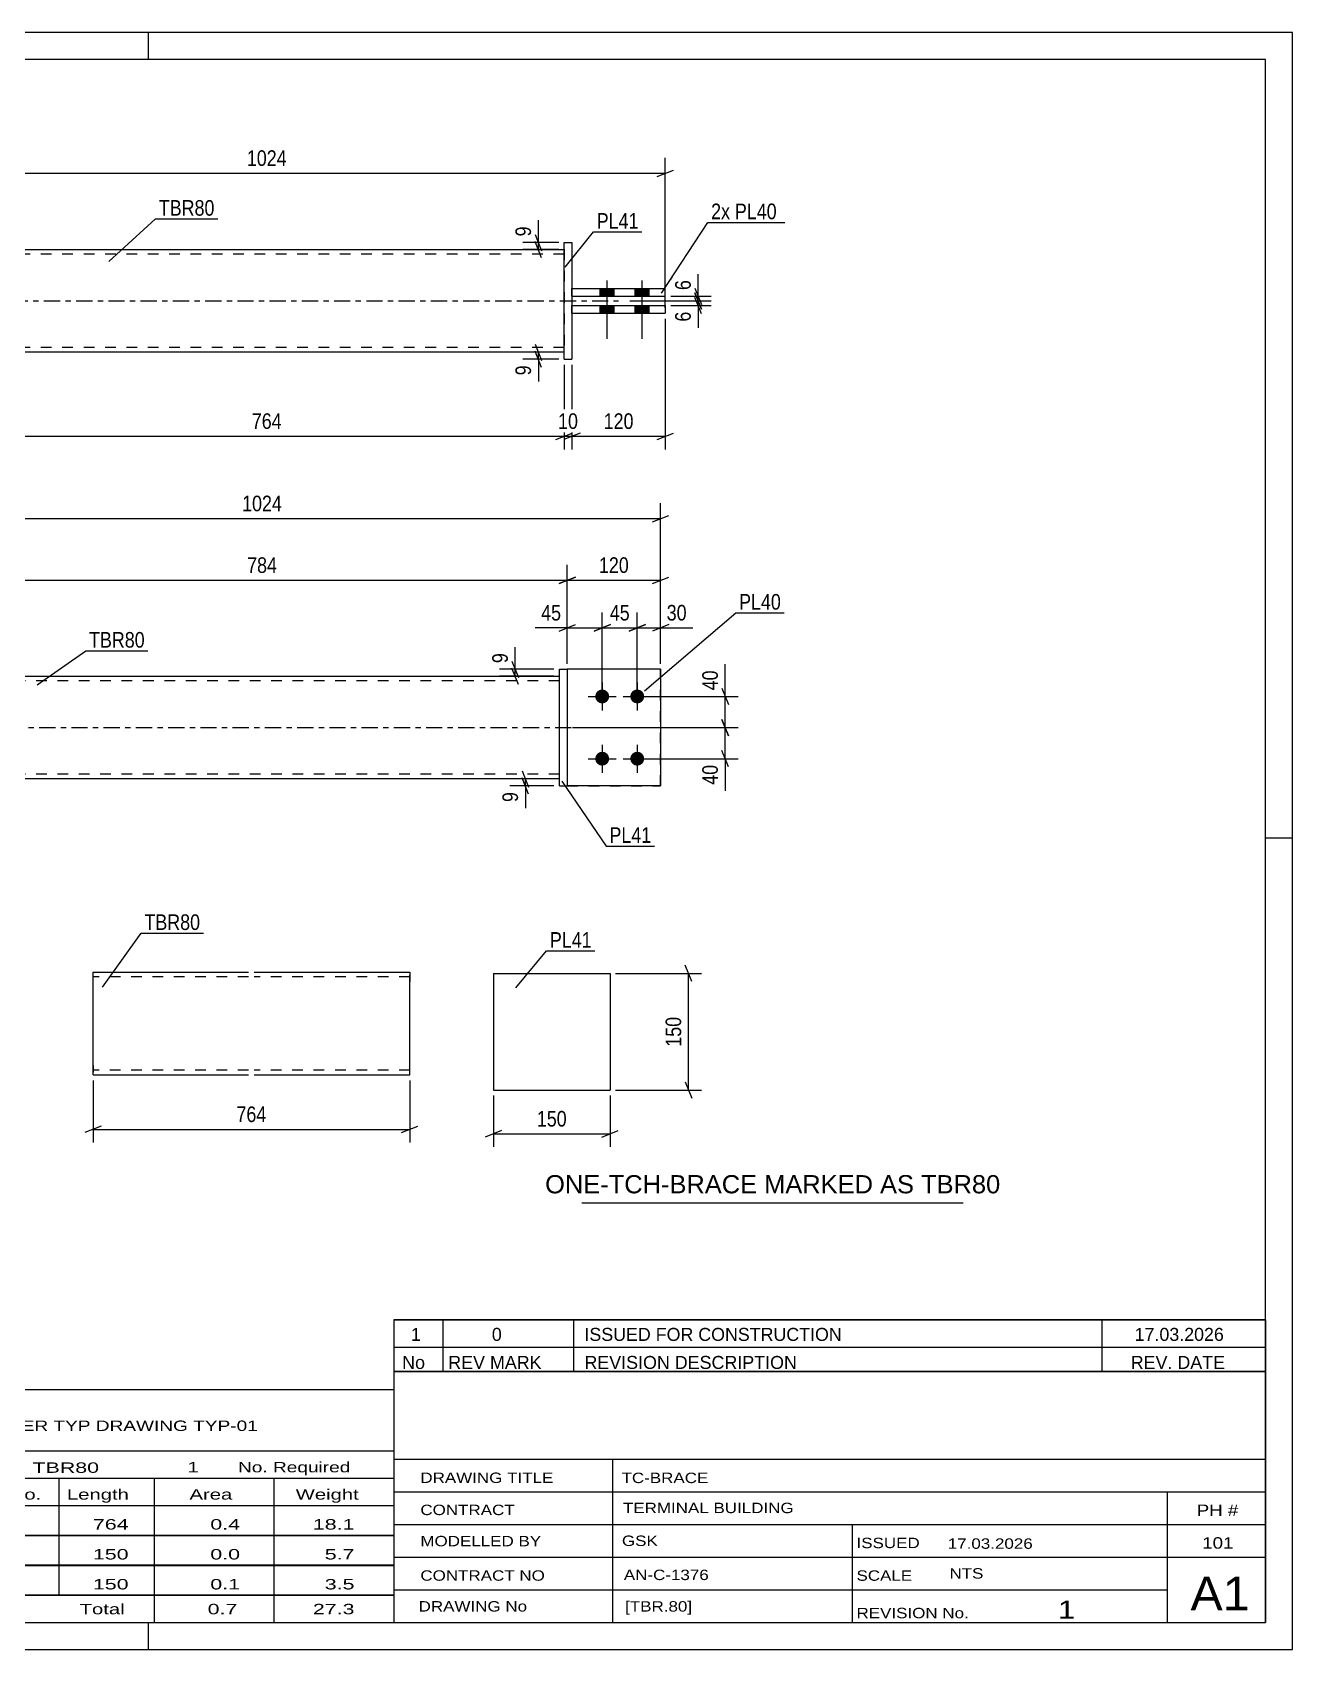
# Model space of a CAD drawing. Header units: millimetres. Extents: x 0 to 420, y 0 to 297.
# Drawn here: x 188.7 to 420, y 0 to 297 of the extents above; entities that cross this region are included whole.
import ezdxf

# ---------------------------------------------------------------- set-up
doc = ezdxf.new("R2010")
doc.units = ezdxf.units.MM
doc.linetypes.add('DXK_LINE_DOT2', pattern=[3.9198, 1.9599, -1.9599])
doc.linetypes.add('DXK_LINE_DOT3', pattern=[5.9187, 2.979, -0.9799, 0.9799, -0.9799])
doc.styles.add('Arial', font='ARIAL.TTF', dxfattribs={"height": 0.2})
doc.styles.add('Arial Narrow', font='ARIALN.TTF', dxfattribs={"height": 0.2})

# ---------------------------------------------------------------- blocks, each defined once
blk = doc.blocks.new('Unknown-581633142-1163')
at = {"color": 5, "linetype": 'Continuous'}
for p, q in [((420, 297), (0, 297)), ((210, 292), (210, 297)), ((420, 0), (420, 297)), ((415, 292), (5, 292)), ((415, 5), (415, 292)), ((420, 149), (415, 149)), ((5, 5), (415, 5)), ((210, 0), (210, 5)), ((0, 0), (420, 0))]:
    blk.add_line(p, q, dxfattribs=at)
blk = doc.blocks.new('Part-581633142-1810 - 1791')
at = {"color": 2, "linetype": 'Continuous'}
for p, q in [((176.23, 178.76), (285.4, 178.76)), ((285.4, 159.9), (176.23, 159.9))]:
    blk.add_line(p, q, dxfattribs=at)
at = {"color": 7, "linetype": 'DXK_LINE_DOT2'}
for p, q in [((176.23, 159.9), (176.23, 178.76)), ((285.4, 159.9), (285.4, 178.76)), ((285.4, 177.9), (176.23, 177.9)), ((285.4, 160.76), (176.23, 160.76))]:
    blk.add_line(p, q, dxfattribs=at)
at = {"color": 7, "linetype": 'DXK_LINE_DOT3'}
blk.add_line((166.23, 169.33), (295.4, 169.33), dxfattribs=at)
blk = doc.blocks.new('Part-581633142-1798 - 1791')
at = {"color": 7, "linetype": 'DXK_LINE_DOT2'}
for p, q in [((303.97, 180.04), (286.83, 180.04)), ((286.83, 180.04), (286.83, 158.61)), ((303.97, 158.61), (303.97, 180.04)), ((286.83, 158.61), (303.97, 158.61))]:
    blk.add_line(p, q, dxfattribs=at)
blk = doc.blocks.new('Part-581633142-1815 - 1791')
at = {"color": 2, "linetype": 'Continuous'}
for p, q in [((303.97, 180.04), (286.83, 180.04)), ((303.97, 180.04), (303.97, 158.61)), ((303.97, 158.61), (286.83, 158.61))]:
    blk.add_line(p, q, dxfattribs=at)
at = {"color": 7, "linetype": 'DXK_LINE_DOT2'}
blk.add_line((286.83, 180.04), (286.83, 158.61), dxfattribs=at)
blk = doc.blocks.new('Bolt-581633142-1800 - 1791')
at = {"linetype": 'Continuous'}
for points in [[(293.26, 176.33, -1), (293.26, 173.76, -1)], [(299.69, 176.33, -1), (299.69, 173.76, -1)], [(293.26, 164.9, -1), (293.26, 162.33, -1)], [(299.69, 164.9, -1), (299.69, 162.33, -1)]]:
    blk.add_hatch(color=1, dxfattribs=at).paths.add_polyline_path(points)
at = {"color": 1, "linetype": 'Continuous'}
for p, q in [((293.26, 177.61), (293.26, 172.47)), ((299.69, 177.61), (299.69, 172.47)), ((290.69, 175.04), (295.83, 175.04)), ((297.12, 175.04), (302.26, 175.04)), ((290.69, 163.61), (295.83, 163.61)), ((293.26, 166.19), (293.26, 161.04)), ((297.12, 163.61), (302.26, 163.61)), ((299.69, 166.19), (299.69, 161.04))]:
    blk.add_line(p, q, dxfattribs=at)
blk = doc.blocks.new('Part-581633142-1835 - 1791')
at = {"color": 2, "linetype": 'Continuous'}
for p, q in [((285.4, 180.04), (286.83, 180.04)), ((285.4, 158.61), (285.4, 180.04)), ((286.83, 180.04), (286.83, 158.61)), ((285.4, 158.61), (285.4, 158.61)), ((285.4, 158.61), (286.83, 158.61))]:
    blk.add_line(p, q, dxfattribs=at)
at = {"color": 7, "linetype": 'DXK_LINE_DOT2'}
for p, q in [((285.4, 180.04), (286.83, 180.04)), ((285.4, 158.61), (286.83, 158.61))]:
    blk.add_line(p, q, dxfattribs=at)
blk = doc.blocks.new('Part-581633142-2156 - 2128')
at = {"color": 2, "linetype": 'Continuous'}
for p, q in [((177.1, 257.11), (286.27, 257.11)), ((286.27, 238.26), (177.1, 238.26))]:
    blk.add_line(p, q, dxfattribs=at)
at = {"color": 7, "linetype": 'DXK_LINE_DOT2'}
for p, q in [((177.1, 238.26), (177.1, 257.11)), ((286.27, 256.26), (177.1, 256.26)), ((286.27, 257.11), (286.27, 238.26)), ((286.27, 239.11), (177.1, 239.11))]:
    blk.add_line(p, q, dxfattribs=at)
at = {"color": 7, "linetype": 'DXK_LINE_DOT3'}
blk.add_line((167.1, 247.69), (296.27, 247.69), dxfattribs=at)
blk = doc.blocks.new('Part-581633142-2134 - 2128')
at = {"color": 2, "linetype": 'Continuous'}
for p, q in [((287.7, 246.83), (304.84, 246.83)), ((287.7, 245.4), (287.7, 246.83)), ((304.84, 246.83), (304.84, 245.4)), ((287.7, 245.4), (287.7, 245.4)), ((287.7, 245.4), (304.84, 245.4))]:
    blk.add_line(p, q, dxfattribs=at)
at = {"color": 7, "linetype": 'DXK_LINE_DOT2'}
for p, q in [((287.7, 246.83), (304.84, 246.83)), ((287.7, 245.4), (304.84, 245.4))]:
    blk.add_line(p, q, dxfattribs=at)
blk = doc.blocks.new('Part-581633142-2139 - 2128')
at = {"color": 2, "linetype": 'Continuous'}
for p, q in [((287.7, 249.97), (304.84, 249.97)), ((287.7, 248.54), (287.7, 249.97)), ((304.84, 248.54), (304.84, 249.97)), ((287.7, 248.54), (287.7, 248.54)), ((287.7, 248.54), (304.84, 248.54))]:
    blk.add_line(p, q, dxfattribs=at)
at = {"color": 7, "linetype": 'DXK_LINE_DOT2'}
for p, q in [((287.7, 249.97), (304.84, 249.97)), ((287.7, 248.54), (304.84, 248.54))]:
    blk.add_line(p, q, dxfattribs=at)
blk = doc.blocks.new('Part-581633142-2151 - 2128')
at = {"color": 2, "linetype": 'Continuous'}
for p, q in [((286.27, 258.4), (286.27, 258.4)), ((286.27, 236.97), (286.27, 258.4)), ((286.27, 258.4), (287.7, 258.4)), ((287.7, 258.4), (287.7, 258.4)), ((287.7, 258.4), (287.7, 236.97)), ((286.27, 236.97), (287.7, 236.97)), ((286.27, 236.97), (286.27, 236.97)), ((287.7, 236.97), (287.7, 236.97))]:
    blk.add_line(p, q, dxfattribs=at)
at = {"color": 7, "linetype": 'DXK_LINE_DOT2'}
for p, q in [((286.27, 258.4), (287.7, 258.4)), ((286.27, 236.97), (287.7, 236.97)), ((287.7, 236.97), (287.7, 236.97))]:
    blk.add_line(p, q, dxfattribs=at)
blk = doc.blocks.new('Bolt-581633142-2157 - 2128')
at = {"linetype": 'Continuous'}
for points in [[(295.41, 249.97), (292.84, 249.97), (292.84, 248.54), (295.41, 248.54)], [(295.41, 249.97), (292.84, 249.97), (292.84, 248.54), (295.41, 248.54)], [(301.84, 249.97), (299.27, 249.97), (299.27, 248.54), (301.84, 248.54)], [(301.84, 249.97), (299.27, 249.97), (299.27, 248.54), (301.84, 248.54)], [(295.41, 246.83), (292.84, 246.83), (292.84, 245.4), (295.41, 245.4)], [(295.41, 246.83), (292.84, 246.83), (292.84, 245.4), (295.41, 245.4)], [(301.84, 246.83), (299.27, 246.83), (299.27, 245.4), (301.84, 245.4)], [(301.84, 246.83), (299.27, 246.83), (299.27, 245.4), (301.84, 245.4)]]:
    blk.add_hatch(color=1, dxfattribs=at).paths.add_polyline_path(points)
at = {"color": 1, "linetype": 'Continuous'}
for p, q in [((292.84, 249.97), (292.84, 248.54)), ((292.84, 249.97), (292.84, 248.54)), ((294.13, 251.4), (294.13, 240.69)), ((294.13, 251.4), (294.13, 240.69)), ((295.41, 249.97), (295.41, 248.54)), ((295.41, 249.97), (295.41, 248.54)), ((299.27, 249.97), (299.27, 248.54)), ((299.27, 249.97), (299.27, 248.54)), ((300.56, 251.4), (300.56, 240.69)), ((300.56, 251.4), (300.56, 240.69)), ((301.84, 249.97), (301.84, 248.54)), ((301.84, 249.97), (301.84, 248.54)), ((292.84, 246.83), (292.84, 245.4)), ((292.84, 246.83), (292.84, 245.4)), ((295.41, 246.83), (295.41, 245.4)), ((295.41, 246.83), (295.41, 245.4)), ((299.27, 246.83), (299.27, 245.4)), ((299.27, 246.83), (299.27, 245.4)), ((301.84, 246.83), (301.84, 245.4)), ((301.84, 246.83), (301.84, 245.4))]:
    blk.add_line(p, q, dxfattribs=at)
blk = doc.blocks.new('Part-581633142-1390 - 1374')
at = {"color": 2, "linetype": 'Continuous'}
for p, q in [((273.29, 124.19), (273.29, 102.76)), ((273.29, 124.19), (294.72, 124.19)), ((294.72, 124.19), (294.72, 102.76)), ((273.29, 102.76), (294.72, 102.76))]:
    blk.add_line(p, q, dxfattribs=at)
blk = doc.blocks.new('Part-581633142-1273 - 1255')
at = {"color": 2, "linetype": 'Continuous'}
for p, q in [((199.79, 107.25), (199.79, 124.39)), ((199.79, 124.39), (228.36, 124.39)), ((229.36, 124.39), (257.93, 124.39)), ((257.93, 124.39), (257.93, 124.26)), ((257.93, 124.26), (257.93, 122.68)), ((257.93, 105.54), (257.93, 122.68)), ((199.79, 105.67), (199.79, 107.25)), ((199.79, 105.54), (199.79, 105.67)), ((199.79, 105.54), (228.36, 105.54)), ((229.36, 105.54), (257.93, 105.54))]:
    blk.add_line(p, q, dxfattribs=at)
at = {"color": 7, "linetype": 'DXK_LINE_DOT2'}
for p, q in [((228.36, 123.54), (199.79, 123.54)), ((257.93, 123.54), (229.36, 123.54)), ((257.93, 122.68), (257.93, 123.89)), ((199.79, 107.25), (199.79, 106.04)), ((199.79, 106.39), (199.79, 106.46)), ((228.36, 106.39), (199.79, 106.39)), ((257.93, 106.39), (229.36, 106.39)), ((257.93, 106.39), (257.93, 106.46))]:
    blk.add_line(p, q, dxfattribs=at)
blk = doc.blocks.new('StraightDimension-581633142-2023 - 1791')
at = {"color": 7, "linetype": 'Continuous'}
for p, q in [((159.16, 208.3), (156.16, 207.1)), ((157.66, 181.04), (157.66, 210.55)), ((302.47, 207.1), (305.47, 208.3)), ((303.97, 181.04), (303.97, 210.55)), ((157.66, 207.7), (303.97, 207.7))]:
    blk.add_line(p, q, dxfattribs=at)
at = {"color": 0}
blk.add_wipeout([(235.07, 208.45), (235.07, 212.65), (226.56, 212.65), (226.56, 208.45)], dxfattribs=at)
at = {"color": 3, "style": 'Arial Narrow'}
blk.add_text('1024', height=2.863, dxfattribs=at).set_placement((227.16, 209.05))
blk = doc.blocks.new('StraightDimension-581633142-2043 - 1791')
at = {"color": 7, "linetype": 'Continuous'}
for p, q in [((286.83, 181.04), (286.83, 190.49)), ((293.26, 176.04), (293.26, 190.49)), ((285.33, 187.04), (288.33, 188.24)), ((286.83, 187.64), (293.26, 187.64)), ((294.76, 188.24), (291.76, 187.04))]:
    blk.add_line(p, q, dxfattribs=at)
at = {"color": 0}
blk.add_wipeout([(286.31, 188.39), (286.31, 192.59), (281.45, 192.59), (281.45, 188.39)], dxfattribs=at)
at = {"color": 7, "linetype": 'Continuous'}
blk.add_line((286.83, 187.64), (280.93, 187.64), dxfattribs=at)
blk.add_line((286.83, 187.64), (280.93, 187.64), dxfattribs=at)
at = {"color": 3, "style": 'Arial Narrow'}
blk.add_text('45', height=2.863, dxfattribs=at).set_placement((282.05, 188.99))
blk = doc.blocks.new('StraightDimension-581633142-1851 - 1791')
at = {"color": 7, "linetype": 'Continuous'}
for p, q in [((278.55, 161.4), (279.75, 158.4)), ((284.4, 159.9), (276.3, 159.9)), ((284.4, 158.61), (276.3, 158.61)), ((279.75, 157.11), (278.55, 160.11)), ((279.15, 158.61), (279.15, 159.9))]:
    blk.add_line(p, q, dxfattribs=at)
at = {"color": 0}
blk.add_wipeout([(278.4, 158.09), (274.2, 158.09), (274.2, 155.06), (278.4, 155.06)], dxfattribs=at)
at = {"color": 7, "linetype": 'Continuous'}
blk.add_line((279.15, 158.61), (279.15, 154.54), dxfattribs=at)
blk.add_line((279.15, 158.61), (279.15, 154.54), dxfattribs=at)
at = {"color": 3, "style": 'Arial Narrow'}
blk.add_text('9', height=2.86, rotation=90.0002, dxfattribs=at).set_placement((277.8, 155.66))
blk = doc.blocks.new('StraightDimension-581633142-2004 - 1791')
at = {"color": 7, "linetype": 'Continuous'}
for p, q in [((315.24, 176.54), (316.44, 173.54)), ((300.69, 175.04), (318.24, 175.04)), ((315.84, 169.33), (315.84, 175.04)), ((287.83, 169.33), (318.24, 169.33)), ((316.44, 167.83), (315.24, 170.83))]:
    blk.add_line(p, q, dxfattribs=at)
at = {"color": 0}
blk.add_wipeout([(315.09, 180.42), (310.89, 180.42), (310.89, 175.57), (315.09, 175.57)], dxfattribs=at)
at = {"color": 7, "linetype": 'Continuous'}
blk.add_line((315.84, 175.04), (315.84, 180.95), dxfattribs=at)
blk.add_line((315.84, 175.04), (315.84, 180.95), dxfattribs=at)
at = {"color": 3, "style": 'Arial Narrow'}
blk.add_text('40', height=2.863, rotation=90.0002, dxfattribs=at).set_placement((314.49, 176.17))
blk = doc.blocks.new('StraightDimension-581633142-1842 - 1791')
at = {"color": 7, "linetype": 'Continuous'}
for p, q in [((276.68, 181.54), (277.88, 178.54)), ((284.4, 180.04), (274.43, 180.04)), ((284.4, 178.76), (274.43, 178.76)), ((277.88, 177.26), (276.68, 180.26)), ((277.28, 178.76), (277.28, 180.04))]:
    blk.add_line(p, q, dxfattribs=at)
at = {"color": 0}
blk.add_wipeout([(276.53, 183.6), (272.33, 183.6), (272.33, 180.57), (276.53, 180.57)], dxfattribs=at)
at = {"color": 7, "linetype": 'Continuous'}
blk.add_line((277.28, 180.04), (277.28, 184.12), dxfattribs=at)
blk.add_line((277.28, 180.04), (277.28, 184.12), dxfattribs=at)
at = {"color": 3, "style": 'Arial Narrow'}
blk.add_text('9', height=2.86, rotation=90.0002, dxfattribs=at).set_placement((275.93, 181.17))
blk = doc.blocks.new('StraightDimension-581633142-2059 - 1791')
at = {"color": 7, "linetype": 'Continuous'}
for p, q in [((293.26, 176.04), (293.26, 190.49)), ((299.69, 176.04), (299.69, 190.49)), ((291.76, 187.04), (294.76, 188.24)), ((293.26, 187.64), (299.69, 187.64)), ((301.19, 188.24), (298.19, 187.04))]:
    blk.add_line(p, q, dxfattribs=at)
at = {"color": 0}
blk.add_wipeout([(298.9, 188.39), (298.9, 192.59), (294.05, 192.59), (294.05, 188.39)], dxfattribs=at)
at = {"color": 3, "style": 'Arial Narrow'}
blk.add_text('45', height=2.863, dxfattribs=at).set_placement((294.65, 188.99))
blk = doc.blocks.new('StraightDimension-581633142-1954 - 1791')
at = {"color": 7, "linetype": 'Continuous'}
for p, q in [((286.83, 181.04), (286.83, 199.23)), ((303.97, 181.04), (303.97, 199.23)), ((288.33, 196.98), (285.33, 195.78)), ((286.83, 196.38), (303.97, 196.38)), ((302.47, 195.78), (305.47, 196.98))]:
    blk.add_line(p, q, dxfattribs=at)
at = {"color": 0}
blk.add_wipeout([(298.75, 197.13), (298.75, 201.33), (292.06, 201.33), (292.06, 197.13)], dxfattribs=at)
at = {"color": 3, "style": 'Arial Narrow'}
blk.add_text('120', height=2.863, dxfattribs=at).set_placement((292.66, 197.73))
blk = doc.blocks.new('StraightDimension-581633142-1973 - 1791')
at = {"color": 7, "linetype": 'Continuous'}
for p, q in [((174.8, 170.33), (174.8, 199.23)), ((286.83, 181.04), (286.83, 199.23)), ((176.3, 196.98), (173.3, 195.78)), ((174.8, 196.38), (286.83, 196.38)), ((285.33, 195.78), (288.33, 196.98))]:
    blk.add_line(p, q, dxfattribs=at)
at = {"color": 0}
blk.add_wipeout([(234.16, 197.13), (234.16, 201.33), (227.48, 201.33), (227.48, 197.13)], dxfattribs=at)
at = {"color": 3, "style": 'Arial Narrow'}
blk.add_text('784', height=2.863, dxfattribs=at).set_placement((228.08, 197.73))
blk = doc.blocks.new('StraightDimension-581633142-2072 - 1791')
at = {"color": 7, "linetype": 'Continuous'}
for p, q in [((299.69, 176.04), (299.69, 190.49)), ((303.97, 181.04), (303.97, 190.49)), ((298.19, 187.04), (301.19, 188.24)), ((299.69, 187.64), (303.97, 187.64)), ((305.47, 188.24), (302.47, 187.04))]:
    blk.add_line(p, q, dxfattribs=at)
at = {"color": 0}
blk.add_wipeout([(309.36, 188.39), (309.36, 192.59), (304.5, 192.59), (304.5, 188.39)], dxfattribs=at)
at = {"color": 7, "linetype": 'Continuous'}
blk.add_line((303.97, 187.64), (309.88, 187.64), dxfattribs=at)
blk.add_line((303.97, 187.64), (309.88, 187.64), dxfattribs=at)
at = {"color": 3, "style": 'Arial Narrow'}
blk.add_text('30', height=2.863, dxfattribs=at).set_placement((305.1, 188.99))
blk = doc.blocks.new('StraightDimension-581633142-2013 - 1791')
at = {"color": 7, "linetype": 'Continuous'}
for p, q in [((287.83, 169.33), (318.24, 169.33)), ((315.24, 170.83), (316.44, 167.83)), ((315.84, 163.61), (315.84, 169.33)), ((300.69, 163.61), (318.24, 163.61)), ((316.44, 162.11), (315.24, 165.11))]:
    blk.add_line(p, q, dxfattribs=at)
at = {"color": 0}
blk.add_wipeout([(315.09, 163.09), (310.89, 163.09), (310.89, 158.23), (315.09, 158.23)], dxfattribs=at)
at = {"color": 7, "linetype": 'Continuous'}
blk.add_line((315.84, 163.61), (315.84, 157.71), dxfattribs=at)
blk.add_line((315.84, 163.61), (315.84, 157.71), dxfattribs=at)
at = {"color": 3, "style": 'Arial Narrow'}
blk.add_text('40', height=2.863, rotation=90.0002, dxfattribs=at).set_placement((314.49, 158.83))
blk = doc.blocks.new('StraightDimension-581633142-2273 - 2128')
at = {"color": 7, "linetype": 'Continuous'}
for p, q in [((177.1, 235.97), (177.1, 220.42)), ((286.27, 235.97), (286.27, 220.42)), ((178.6, 223.42), (175.6, 222.22)), ((177.1, 222.82), (286.27, 222.82)), ((284.77, 222.22), (287.77, 223.42))]:
    blk.add_line(p, q, dxfattribs=at)
at = {"color": 0}
blk.add_wipeout([(235.03, 223.57), (235.03, 227.77), (228.34, 227.77), (228.34, 223.57)], dxfattribs=at)
at = {"color": 3, "style": 'Arial Narrow'}
blk.add_text('764', height=2.863, dxfattribs=at).set_placement((228.94, 224.17))
blk = doc.blocks.new('StraightDimension-581633142-2185 - 2128')
at = {"color": 7, "linetype": 'Continuous'}
for p, q in [((285.27, 258.4), (278.69, 258.4)), ((280.94, 259.9), (282.14, 256.9)), ((282.14, 255.61), (280.94, 258.61)), ((281.54, 257.11), (281.54, 258.4)), ((285.27, 257.11), (278.69, 257.11))]:
    blk.add_line(p, q, dxfattribs=at)
at = {"color": 0}
blk.add_wipeout([(280.79, 261.95), (276.59, 261.95), (276.59, 258.93), (280.79, 258.93)], dxfattribs=at)
at = {"color": 7, "linetype": 'Continuous'}
blk.add_line((281.54, 258.4), (281.54, 262.48), dxfattribs=at)
blk.add_line((281.54, 258.4), (281.54, 262.48), dxfattribs=at)
at = {"color": 3, "style": 'Arial Narrow'}
blk.add_text('9', height=2.86, rotation=90.0002, dxfattribs=at).set_placement((280.19, 259.53))
blk = doc.blocks.new('StraightDimension-581633142-2196 - 2128')
at = {"color": 7, "linetype": 'Continuous'}
for p, q in [((310.26, 250.04), (311.46, 247.04)), ((298.34, 247.69), (313.26, 247.69)), ((305.84, 248.54), (313.26, 248.54)), ((311.46, 246.19), (310.26, 249.19)), ((310.86, 247.69), (310.86, 248.54))]:
    blk.add_line(p, q, dxfattribs=at)
at = {"color": 0}
blk.add_wipeout([(310.11, 252.1), (305.91, 252.1), (305.91, 249.07), (310.11, 249.07)], dxfattribs=at)
at = {"color": 7, "linetype": 'Continuous'}
blk.add_line((310.86, 248.54), (310.86, 252.62), dxfattribs=at)
blk.add_line((310.86, 248.54), (310.86, 252.62), dxfattribs=at)
at = {"color": 3, "style": 'Arial Narrow'}
blk.add_text('6', height=2.86, rotation=90.0002, dxfattribs=at).set_placement((309.51, 249.67))
blk = doc.blocks.new('StraightDimension-581633142-2205 - 2128')
at = {"color": 7, "linetype": 'Continuous'}
for p, q in [((298.34, 247.69), (313.26, 247.69)), ((305.84, 246.83), (313.26, 246.83)), ((310.26, 249.19), (311.46, 246.19)), ((311.46, 245.33), (310.26, 248.33)), ((310.86, 246.83), (310.86, 247.69))]:
    blk.add_line(p, q, dxfattribs=at)
at = {"color": 0}
blk.add_wipeout([(310.11, 246.3), (305.91, 246.3), (305.91, 243.28), (310.11, 243.28)], dxfattribs=at)
at = {"color": 7, "linetype": 'Continuous'}
blk.add_line((310.86, 246.83), (310.86, 242.75), dxfattribs=at)
blk.add_line((310.86, 246.83), (310.86, 242.75), dxfattribs=at)
at = {"color": 3, "style": 'Arial Narrow'}
blk.add_text('6', height=2.86, rotation=90.0002, dxfattribs=at).set_placement((309.51, 243.88))
blk = doc.blocks.new('StraightDimension-581633142-2225 - 2128')
at = {"color": 7, "linetype": 'Continuous'}
for p, q in [((285.27, 238.26), (278.69, 238.26)), ((280.94, 239.76), (282.14, 236.76)), ((282.14, 235.47), (280.94, 238.47)), ((281.54, 236.97), (281.54, 238.26)), ((285.27, 236.97), (278.69, 236.97))]:
    blk.add_line(p, q, dxfattribs=at)
at = {"color": 0}
blk.add_wipeout([(280.79, 236.45), (276.59, 236.45), (276.59, 233.42), (280.79, 233.42)], dxfattribs=at)
at = {"color": 7, "linetype": 'Continuous'}
blk.add_line((281.54, 236.97), (281.54, 232.89), dxfattribs=at)
blk.add_line((281.54, 236.97), (281.54, 232.89), dxfattribs=at)
at = {"color": 3, "style": 'Arial Narrow'}
blk.add_text('9', height=2.86, rotation=90.0002, dxfattribs=at).set_placement((280.19, 234.02))
blk = doc.blocks.new('StraightDimension-581633142-2235 - 2128')
at = {"color": 7, "linetype": 'Continuous'}
for p, q in [((304.84, 244.4), (304.84, 220.42)), ((287.7, 235.97), (287.7, 220.42)), ((289.2, 223.42), (286.2, 222.22)), ((287.7, 222.82), (304.84, 222.82)), ((303.34, 222.22), (306.34, 223.42))]:
    blk.add_line(p, q, dxfattribs=at)
at = {"color": 0}
blk.add_wipeout([(299.61, 223.57), (299.61, 227.77), (292.93, 227.77), (292.93, 223.57)], dxfattribs=at)
at = {"color": 3, "style": 'Arial Narrow'}
blk.add_text('120', height=2.863, dxfattribs=at).set_placement((293.53, 224.17))
blk = doc.blocks.new('StraightDimension-581633142-2245 - 2128')
at = {"color": 7, "linetype": 'Continuous'}
for p, q in [((286.27, 235.97), (286.27, 220.42)), ((287.7, 235.97), (287.7, 220.42)), ((284.77, 222.22), (287.77, 223.42)), ((289.2, 223.42), (286.2, 222.22)), ((286.27, 222.82), (287.7, 222.82))]:
    blk.add_line(p, q, dxfattribs=at)
at = {"color": 0}
blk.add_wipeout([(289.41, 223.57), (289.41, 227.77), (284.56, 227.77), (284.56, 223.57)], dxfattribs=at)
at = {"color": 3, "style": 'Arial Narrow'}
blk.add_text('10', height=2.863, dxfattribs=at).set_placement((285.16, 224.17))
blk = doc.blocks.new('StraightDimension-581633142-2282 - 2128')
at = {"color": 7, "linetype": 'Continuous'}
for p, q in [((158.53, 246.4), (158.53, 273.97)), ((304.84, 246.4), (304.84, 273.97)), ((160.03, 271.72), (157.03, 270.52)), ((158.53, 271.12), (304.84, 271.12)), ((303.34, 270.52), (306.34, 271.72))]:
    blk.add_line(p, q, dxfattribs=at)
at = {"color": 0}
blk.add_wipeout([(235.94, 271.87), (235.94, 276.07), (227.43, 276.07), (227.43, 271.87)], dxfattribs=at)
at = {"color": 3, "style": 'Arial Narrow'}
blk.add_text('1024', height=2.863, dxfattribs=at).set_placement((228.03, 272.47))
blk = doc.blocks.new('StraightDimension-581633142-1392 - 1374')
at = {"color": 7, "linetype": 'Continuous'}
for p, q in [((273.29, 101.76), (273.29, 92.31)), ((294.72, 101.76), (294.72, 92.31)), ((274.79, 95.31), (271.79, 94.11)), ((293.22, 94.11), (296.22, 95.31)), ((273.29, 94.71), (294.72, 94.71))]:
    blk.add_line(p, q, dxfattribs=at)
at = {"color": 0}
blk.add_wipeout([(287.35, 95.46), (287.35, 99.66), (280.66, 99.66), (280.66, 95.46)], dxfattribs=at)
at = {"color": 3, "style": 'Arial Narrow'}
blk.add_text('150', height=2.863, dxfattribs=at).set_placement((281.26, 96.06))
blk = doc.blocks.new('StraightDimension-581633142-1397 - 1374')
at = {"color": 7, "linetype": 'Continuous'}
for p, q in [((309.71, 122.69), (308.51, 125.69)), ((295.72, 124.19), (311.51, 124.19)), ((309.11, 102.76), (309.11, 124.19)), ((308.51, 104.26), (309.71, 101.26)), ((295.72, 102.76), (311.51, 102.76))]:
    blk.add_line(p, q, dxfattribs=at)
at = {"color": 0}
blk.add_wipeout([(308.36, 116.82), (304.16, 116.82), (304.16, 110.13), (308.36, 110.13)], dxfattribs=at)
at = {"color": 3, "style": 'Arial Narrow'}
blk.add_text('150', height=2.863, rotation=90.0002, dxfattribs=at).set_placement((307.76, 110.73))
blk = doc.blocks.new('StraightDimension-581633142-1353 - 1255')
at = {"color": 7, "linetype": 'Continuous'}
for p, q in [((199.79, 104.54), (199.79, 93.14)), ((257.93, 104.54), (257.93, 93.14)), ((201.29, 96.14), (198.29, 94.94)), ((199.79, 95.54), (257.93, 95.54)), ((256.43, 94.94), (259.43, 96.14))]:
    blk.add_line(p, q, dxfattribs=at)
at = {"color": 0}
blk.add_wipeout([(232.2, 96.29), (232.2, 100.49), (225.52, 100.49), (225.52, 96.29)], dxfattribs=at)
at = {"color": 3, "style": 'Arial Narrow'}
blk.add_text('764', height=2.863, dxfattribs=at).set_placement((226.12, 96.89))
blk = doc.blocks.new('Unknown-581633142-3468')
at = {"color": 7, "linetype": 'Continuous'}
for p, q in [((255, 51.05), (255, 5)), ((255, 51.05), (415, 51.05)), ((415, 51), (415, 5)), ((255, 35), (415, 35)), ((295.14, 35), (295.14, 5)), ((255, 29), (415, 29)), ((397, 5.05), (397, 29.05)), ((255, 23), (415, 23)), ((339.14, 23), (339.14, 5)), ((255, 17), (415, 17)), ((255, 11), (397, 11)), ((255, 5), (415, 5))]:
    blk.add_line(p, q, dxfattribs=at)
at = {"color": 7, "style": 'Arial Narrow'}
for s, height, width, p in [('DRAWING TITLE', 1.9089, 1.425378, (259.88, 30.61)), ('TC-BRACE', 1.909, 1.425378, (296.81, 30.59)), ('TERMINAL BUILDING', 1.9089, 1.425378, (297.06, 25.07)), ('CONTRACT', 1.909, 1.425378, (259.88, 24.71)), ('MODELLED BY', 1.9089, 1.425378, (259.88, 18.98)), ('GSK', 1.909, 1.425378, (296.88, 19.04)), ('ISSUED', 1.909, 1.425378, (339.94, 18.64)), ('17.03.2026', 1.909, 1.425378, (356.69, 18.52)), ('CONTRACT NO', 1.9089, 1.425378, (259.88, 12.66)), ('AN-C-1376', 1.909, 1.425378, (297.23, 12.78)), ('SCALE', 1.909, 1.425378, (339.94, 12.65)), ('A1', 6.204, 1.25, (401.24, 7.2)), ('DRAWING No', 1.909, 1.425378, (259.56, 7)), ('[TBR.80]', 1.909, 1.425378, (297.46, 6.99)), ('1', 3.34, 1.5, (376.91, 5.68)), ('REVISION No.', 1.9089, 1.425378, (339.94, 5.77))]:
    blk.add_text(s, height=height, dxfattribs=dict(at, width=width)).set_placement(p)
at = {"color": 7, "linetype": 'Continuous', "style": 'Arial Narrow'}
for s, height, width, p in [('PH #', 2.1, 1.42538, (402.4, 24.55)), ('101', 2.1, 1.42538, (403.41, 18.55)), ('NTS', 1.909, 1.425378, (357, 13.05))]:
    blk.add_text(s, height=height, dxfattribs=dict(at, width=width)).set_placement(p)
blk = doc.blocks.new('Unknown-581633142-3469')
at = {"color": 7, "linetype": 'Continuous'}
for p, q in [((255, 60.55), (415, 60.55)), ((415, 60.55), (255, 60.55)), ((255, 60.55), (255, 55.55)), ((264, 60.55), (264, 55.55)), ((288, 60.55), (288, 55.55)), ((385, 60.55), (385, 55.55)), ((415, 60.55), (415, 55.55)), ((255, 55.55), (415, 55.55)), ((255, 55.55), (255, 51.05)), ((255, 55.55), (415, 55.55)), ((264, 55.55), (264, 51.05)), ((288, 55.55), (288, 51.05)), ((385, 55.55), (385, 51.05)), ((415, 55.55), (415, 51.05)), ((415, 51.05), (255, 51.05))]:
    blk.add_line(p, q, dxfattribs=at)
at = {"color": 7, "linetype": 'Continuous', "style": 'Arial Narrow'}
for s, height, width, p in [('1', 2.39, 1.196471, (258.16, 56.7)), ('0', 2.39, 1.196471, (273, 56.7)), ('ISSUED FOR CONSTRUCTION', 2.3861, 1.196471, (290, 56.7)), ('17.03.2026', 2.386, 1.196471, (391, 56.7)), ('No', 2.386, 1.2, (256.54, 51.55)), ('REV MARK', 2.386, 1.2, (265, 51.55)), ('REVISION DESCRIPTION', 2.3861, 1.2, (290, 51.55)), ('REV. DATE', 2.386, 1.2, (390.28, 51.55))]:
    blk.add_text(s, height=height, dxfattribs=dict(at, width=width)).set_placement(p)
blk = doc.blocks.new('Unknown-581633142-3470')
at = {"color": 7, "linetype": 'Continuous'}
for p, q in [((95, 47.75), (255, 47.75)), ((95, 36.5), (95, 47.75)), ((255, 47.75), (255, 36.5)), ((95, 36.5), (255, 36.5)), ((95, 36.5), (95, 31.5)), ((255, 36.5), (255, 31.5)), ((95, 31.5), (255, 31.5)), ((95, 31.5), (95, 26.5)), ((119, 31.5), (119, 26.5)), ((154.5, 31.5), (154.5, 26.5)), ((180.5, 31.5), (180.5, 26.5)), ((193.5, 31.5), (193.5, 26.5)), ((211, 31.5), (211, 26.5)), ((233, 31.5), (233, 26.5)), ((255, 31.5), (255, 26.5)), ((95, 26.5), (255, 26.5)), ((95, 26.45), (95, 21.05)), ((95, 26.45), (255, 26.45)), ((119, 26.5), (119, 21)), ((154.5, 26.5), (154.5, 21)), ((180.5, 26.5), (180.5, 21)), ((193.5, 26.5), (193.5, 21)), ((211, 26.5), (211, 21)), ((233, 26.5), (233, 21)), ((255, 26.45), (255, 21.05)), ((95, 21.05), (255, 21.05)), ((95, 20.95), (95, 15.55)), ((95, 20.95), (255, 20.95)), ((119, 21), (119, 15.5)), ((154.5, 21), (154.5, 15.5)), ((180.5, 21), (180.5, 15.5)), ((193.5, 21), (193.5, 15.5)), ((211, 21), (211, 15.5)), ((233, 21), (233, 15.5)), ((255, 20.95), (255, 15.55)), ((95, 15.55), (255, 15.55)), ((95, 15.45), (95, 10.05)), ((95, 15.45), (255, 15.45)), ((119, 15.5), (119, 10)), ((154.5, 15.5), (154.5, 10)), ((180.5, 15.5), (180.5, 10)), ((193.5, 15.5), (193.5, 10)), ((211, 15.5), (211, 10)), ((233, 15.5), (233, 10)), ((255, 15.45), (255, 10.05)), ((95, 10.05), (255, 10.05)), ((95, 10), (255, 10)), ((95, 10), (95, 5)), ((211, 10), (211, 5)), ((233, 10), (233, 5)), ((255, 10), (255, 5)), ((95, 5), (255, 5))]:
    blk.add_line(p, q, dxfattribs=at)
at = {"color": 7, "style": 'Arial Narrow'}
for s, height, width, p in [('GENERAL NOTES & WELD DETAILS :', 2.8633, 1.4, (96.15, 40.06)), ('REFER TYP DRAWING TYP-01', 1.9089, 1.6, (179.7, 40.16)), ("MATERIAL LIST FOR ASSEMBLY MK'D", 1.9089, 1.6, (96.15, 32.56)), ('TBR80', 1.909, 1.794707, (188.68, 32.47)), ('1', 1.91, 1.794707, (217.08, 32.56)), ('No. Required', 1.9089, 1.6, (226.41, 32.56)), ('Mark', 1.909, 1.7, (96.34, 27.5)), ('Profile', 1.909, 1.7, (129.41, 27.5)), ('Material', 1.909, 1.7, (159.54, 27.56)), ('No.', 1.909, 1.7, (184.5, 27.56)), ('Length', 1.909, 1.7, (195, 27.56)), ('Area', 1.909, 1.7, (217.5, 27.56)), ('Weight', 1.909, 1.7, (237, 27.56))]:
    blk.add_text(s, height=height, dxfattribs=dict(at, width=width)).set_placement(p)
at = {"color": 7, "linetype": 'Continuous', "style": 'Arial Narrow'}
for s, height, width, p in [('TBR80', 1.909, 1.794707, (96.5, 22.06)), ('SHS132*6', 1.909, 1.794707, (121, 22.06)), ('E350', 1.909, 1.794707, (160.74, 22.06)), ('1', 1.91, 1.794707, (184.86, 22.06)), ('764', 1.909, 1.794707, (199.77, 22.06)), ('0.4', 1.909, 1.794707, (221.32, 22.06)), ('18.1', 1.909, 1.794707, (240.14, 22.06)), ('PL40', 1.909, 1.794707, (96.5, 16.56)), ('PL10*120', 1.909, 1.794707, (121, 16.56)), ('E350', 1.909, 1.794707, (160.74, 16.56)), ('4', 1.91, 1.794707, (184.86, 16.56)), ('150', 1.909, 1.794707, (199.77, 16.56)), ('0.0', 1.909, 1.794707, (221.32, 16.56)), ('5.7', 1.909, 1.794707, (242.33, 16.56)), ('PL41', 1.909, 1.794707, (96.5, 11.06)), ('PL10*150', 1.909, 1.794707, (121, 11.06)), ('E350', 1.909, 1.794707, (160.74, 11.06)), ('2', 1.91, 1.794707, (184.86, 11.06)), ('150', 1.909, 1.794707, (199.77, 11.06)), ('0.1', 1.909, 1.794707, (221.32, 11.06)), ('3.5', 1.909, 1.794707, (242.33, 11.06)), ('Total', 1.909, 1.7, (197.33, 6.5)), ('0.7', 1.909, 1.794707, (220.83, 6.5)), ('27.3', 1.909, 1.794707, (240.14, 6.5))]:
    blk.add_text(s, height=height, dxfattribs=dict(at, width=width)).set_placement(p)
blk = doc.blocks.new('Unknown-581633142-3471')
at = {"color": 7, "linetype": 'Continuous'}
blk.add_line((289.5, 82.05), (359.5, 82.05), dxfattribs=at)
at = {"color": 7, "style": 'Arial'}
blk.add_text('ONE-TCH-BRACE MARKED AS TBR80', height=3.3428, dxfattribs=at).set_placement((282.78, 83.8))
blk = doc.blocks.new('Mark-581633142-3303 - 1791')
at = {"color": 0}
blk.add_wipeout([(326.07, 190.99), (326.07, 193.99), (318.39, 193.99), (318.39, 190.99)], dxfattribs=at)
blk.add_wipeout([(326.07, 190.99), (326.07, 193.99), (318.39, 193.99), (318.39, 190.99)], dxfattribs=at)
at = {"color": 30, "linetype": 'Continuous'}
for p, q in [((301.04, 176.09), (317.79, 190.39)), ((317.79, 190.39), (326.67, 190.39))]:
    blk.add_line(p, q, dxfattribs=at)
at = {"color": 3, "style": 'Arial Narrow'}
blk.add_text('PL40', height=2.863, dxfattribs=at).set_placement((318.39, 190.99))
blk = doc.blocks.new('Mark-581633142-1806 - 1791')
at = {"color": 0}
blk.add_wipeout([(209.28, 184.01), (209.28, 187.01), (199.06, 187.01), (199.06, 184.01)], dxfattribs=at)
blk.add_wipeout([(209.28, 184.01), (209.28, 187.01), (199.06, 187.01), (199.06, 184.01)], dxfattribs=at)
at = {"color": 30, "linetype": 'Continuous'}
for p, q in [((189.55, 177.18), (198.46, 183.41)), ((198.46, 183.41), (209.88, 183.41))]:
    blk.add_line(p, q, dxfattribs=at)
at = {"color": 3, "style": 'Arial Narrow'}
blk.add_text('TBR80', height=2.863, dxfattribs=at).set_placement((199.06, 184.01))
blk = doc.blocks.new('Mark-581633142-1831 - 1791')
at = {"color": 0}
blk.add_wipeout([(302.27, 148.16), (302.27, 151.16), (294.59, 151.16), (294.59, 148.16)], dxfattribs=at)
blk.add_wipeout([(302.27, 148.16), (302.27, 151.16), (294.59, 151.16), (294.59, 148.16)], dxfattribs=at)
at = {"color": 30, "linetype": 'Continuous'}
for p, q in [((285.84, 159.48), (293.99, 147.56)), ((293.99, 147.56), (302.87, 147.56))]:
    blk.add_line(p, q, dxfattribs=at)
at = {"color": 3, "style": 'Arial Narrow'}
blk.add_text('PL41', height=2.863, dxfattribs=at).set_placement((294.59, 148.16))
blk = doc.blocks.new('Mark-581633142-2152 - 2128')
at = {"color": 0}
blk.add_wipeout([(222.1, 263.33), (222.1, 266.33), (211.87, 266.33), (211.87, 263.33)], dxfattribs=at)
blk.add_wipeout([(222.1, 263.33), (222.1, 266.33), (211.87, 266.33), (211.87, 263.33)], dxfattribs=at)
at = {"color": 30, "linetype": 'Continuous'}
for p, q in [((202.69, 254.9), (211.27, 262.73)), ((211.27, 262.73), (222.7, 262.73))]:
    blk.add_line(p, q, dxfattribs=at)
at = {"color": 3, "style": 'Arial Narrow'}
blk.add_text('TBR80', height=2.863, dxfattribs=at).set_placement((211.87, 263.33))
blk = doc.blocks.new('MarkSet-581633142-2341 - 2128')
at = {"color": 0}
blk.add_wipeout([(316.72, 262.69), (316.72, 265.69), (313.25, 265.69), (313.25, 262.69)], dxfattribs=at)
blk.add_wipeout([(316.72, 262.69), (316.72, 265.69), (313.25, 265.69), (313.25, 262.69)], dxfattribs=at)
at = {"color": 30, "linetype": 'Continuous'}
blk.add_line((304.16, 249.11), (312.65, 262.09), dxfattribs=at)
at = {"color": 0}
blk.add_wipeout([(325.29, 262.69), (325.29, 265.69), (317.62, 265.69), (317.62, 262.69)], dxfattribs=at)
blk.add_wipeout([(325.29, 262.69), (325.29, 265.69), (317.62, 265.69), (317.62, 262.69)], dxfattribs=at)
at = {"color": 30, "linetype": 'Continuous'}
blk.add_line((312.65, 262.09), (326.79, 262.09), dxfattribs=at)
at = {"color": 3, "style": 'Arial Narrow'}
for s, p in [('2x', (313.25, 262.69)), ('PL40', (317.62, 262.69))]:
    blk.add_text(s, height=2.863, dxfattribs=at).set_placement(p)
blk = doc.blocks.new('Mark-581633142-3364 - 2128')
at = {"color": 0}
blk.add_wipeout([(299.93, 260.94), (299.93, 263.94), (292.25, 263.94), (292.25, 260.94)], dxfattribs=at)
blk.add_wipeout([(299.93, 260.94), (299.93, 263.94), (292.25, 263.94), (292.25, 260.94)], dxfattribs=at)
at = {"color": 30, "linetype": 'Continuous'}
for p, q in [((286.45, 253.89), (291.65, 260.34)), ((291.65, 260.34), (300.53, 260.34))]:
    blk.add_line(p, q, dxfattribs=at)
at = {"color": 3, "style": 'Arial Narrow'}
blk.add_text('PL41', height=2.863, dxfattribs=at).set_placement((292.25, 260.94))
blk = doc.blocks.new('Mark-581633142-1386 - 1374')
at = {"color": 0}
blk.add_wipeout([(291.33, 128.9), (291.33, 131.9), (283.66, 131.9), (283.66, 128.9)], dxfattribs=at)
blk.add_wipeout([(291.33, 128.9), (291.33, 131.9), (283.66, 131.9), (283.66, 128.9)], dxfattribs=at)
at = {"color": 30, "linetype": 'Continuous'}
for p, q in [((277.39, 121.54), (283.06, 128.3)), ((283.06, 128.3), (291.93, 128.3))]:
    blk.add_line(p, q, dxfattribs=at)
at = {"color": 3, "style": 'Arial Narrow'}
blk.add_text('PL41', height=2.863, dxfattribs=at).set_placement((283.66, 128.9))
blk = doc.blocks.new('Mark-581633142-1268 - 1255')
at = {"color": 0}
blk.add_wipeout([(219.46, 132.16), (219.46, 135.16), (209.23, 135.16), (209.23, 132.16)], dxfattribs=at)
blk.add_wipeout([(219.46, 132.16), (219.46, 135.16), (209.23, 135.16), (209.23, 132.16)], dxfattribs=at)
at = {"color": 30, "linetype": 'Continuous'}
for p, q in [((201.51, 121.65), (208.63, 131.56)), ((208.63, 131.56), (220.06, 131.56))]:
    blk.add_line(p, q, dxfattribs=at)
at = {"color": 3, "style": 'Arial Narrow'}
blk.add_text('TBR80', height=2.863, dxfattribs=at).set_placement((209.23, 132.16))

msp = doc.modelspace()

# ---------------------------------------------------------------- block references
for name in ['Unknown-581633142-1163', 'Part-581633142-2151 - 2128', 'Part-581633142-2156 - 2128', 'Part-581633142-2139 - 2128', 'Bolt-581633142-2157 - 2128', 'Part-581633142-2134 - 2128', 'Part-581633142-1810 - 1791', 'Part-581633142-1835 - 1791', 'Part-581633142-1798 - 1791', 'Part-581633142-1815 - 1791', 'Bolt-581633142-1800 - 1791', 'Part-581633142-1273 - 1255', 'Part-581633142-1390 - 1374', 'Unknown-581633142-3471', 'Unknown-581633142-3469', 'Unknown-581633142-3468', 'Unknown-581633142-3470']:
    msp.add_blockref(name, (0, 0))

# ---------------------------------------------------------------- next in the draw order: block references
for name in ['StraightDimension-581633142-2185 - 2128', 'StraightDimension-581633142-2196 - 2128', 'StraightDimension-581633142-2273 - 2128', 'StraightDimension-581633142-2023 - 1791', 'StraightDimension-581633142-1851 - 1791', 'Mark-581633142-1268 - 1255', 'Mark-581633142-1386 - 1374', 'StraightDimension-581633142-1353 - 1255', 'StraightDimension-581633142-1392 - 1374']:
    msp.add_blockref(name, (0, 0))

# ---------------------------------------------------------------- next in the draw order: block references
for name in ['StraightDimension-581633142-2205 - 2128', 'StraightDimension-581633142-2225 - 2128', 'StraightDimension-581633142-2043 - 1791', 'StraightDimension-581633142-1397 - 1374']:
    msp.add_blockref(name, (0, 0))

# ---------------------------------------------------------------- next in the draw order: block references
for name in ['StraightDimension-581633142-2282 - 2128', 'StraightDimension-581633142-2235 - 2128', 'StraightDimension-581633142-1842 - 1791', 'StraightDimension-581633142-2004 - 1791']:
    msp.add_blockref(name, (0, 0))

# ---------------------------------------------------------------- next in the draw order: block references
for name in ['Mark-581633142-2152 - 2128', 'MarkSet-581633142-2341 - 2128', 'Mark-581633142-3364 - 2128', 'StraightDimension-581633142-2245 - 2128', 'StraightDimension-581633142-2059 - 1791']:
    msp.add_blockref(name, (0, 0))

# ---------------------------------------------------------------- next in the draw order: block references
msp.add_blockref('StraightDimension-581633142-1954 - 1791', (0, 0))

# ---------------------------------------------------------------- next in the draw order: block references
for name in ['StraightDimension-581633142-1973 - 1791', 'StraightDimension-581633142-2072 - 1791']:
    msp.add_blockref(name, (0, 0))

# ---------------------------------------------------------------- next in the draw order: block references
for name in ['Mark-581633142-3303 - 1791', 'Mark-581633142-1806 - 1791', 'StraightDimension-581633142-2013 - 1791']:
    msp.add_blockref(name, (0, 0))

# ---------------------------------------------------------------- next in the draw order: block references
msp.add_blockref('Mark-581633142-1831 - 1791', (0, 0))

doc.saveas('drawing.dxf')
